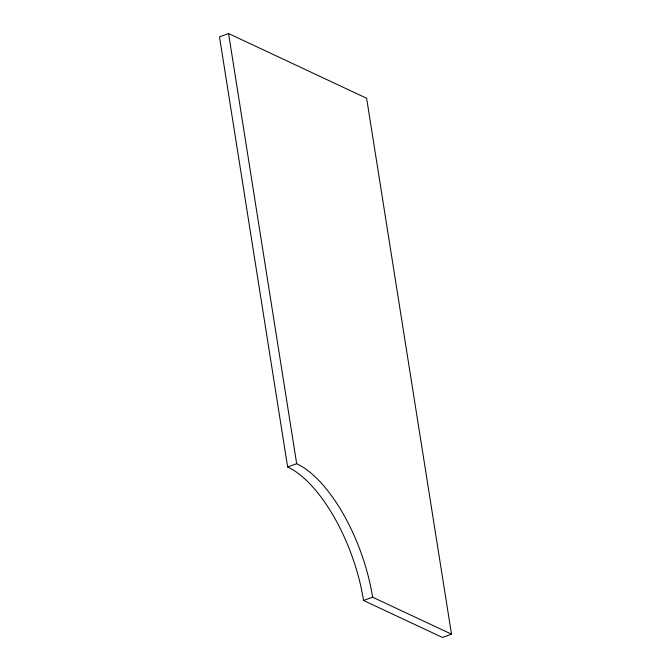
<?xml version="1.0" encoding="UTF-8"?>
<svg xmlns="http://www.w3.org/2000/svg" width="671" height="671" viewBox="0 0 671 671"><rect width="100%" height="100%" fill="white"/><g stroke="black" fill="none" stroke-linecap="round" stroke-linejoin="round"><path stroke-width="1.01" d="M228.559 33.55L219.501 36.83L287.633 466.982A114.867 50.442 70.1 0 1 363.548 600.478L442.441 637.45L451.499 634.17L366.618 98.251L228.559 33.55L296.683 463.695A114.867 50.442 70.1 0 1 372.606 597.198L451.499 634.17M287.633 466.982L296.683 463.695M363.548 600.478L372.606 597.198"/></g></svg>
